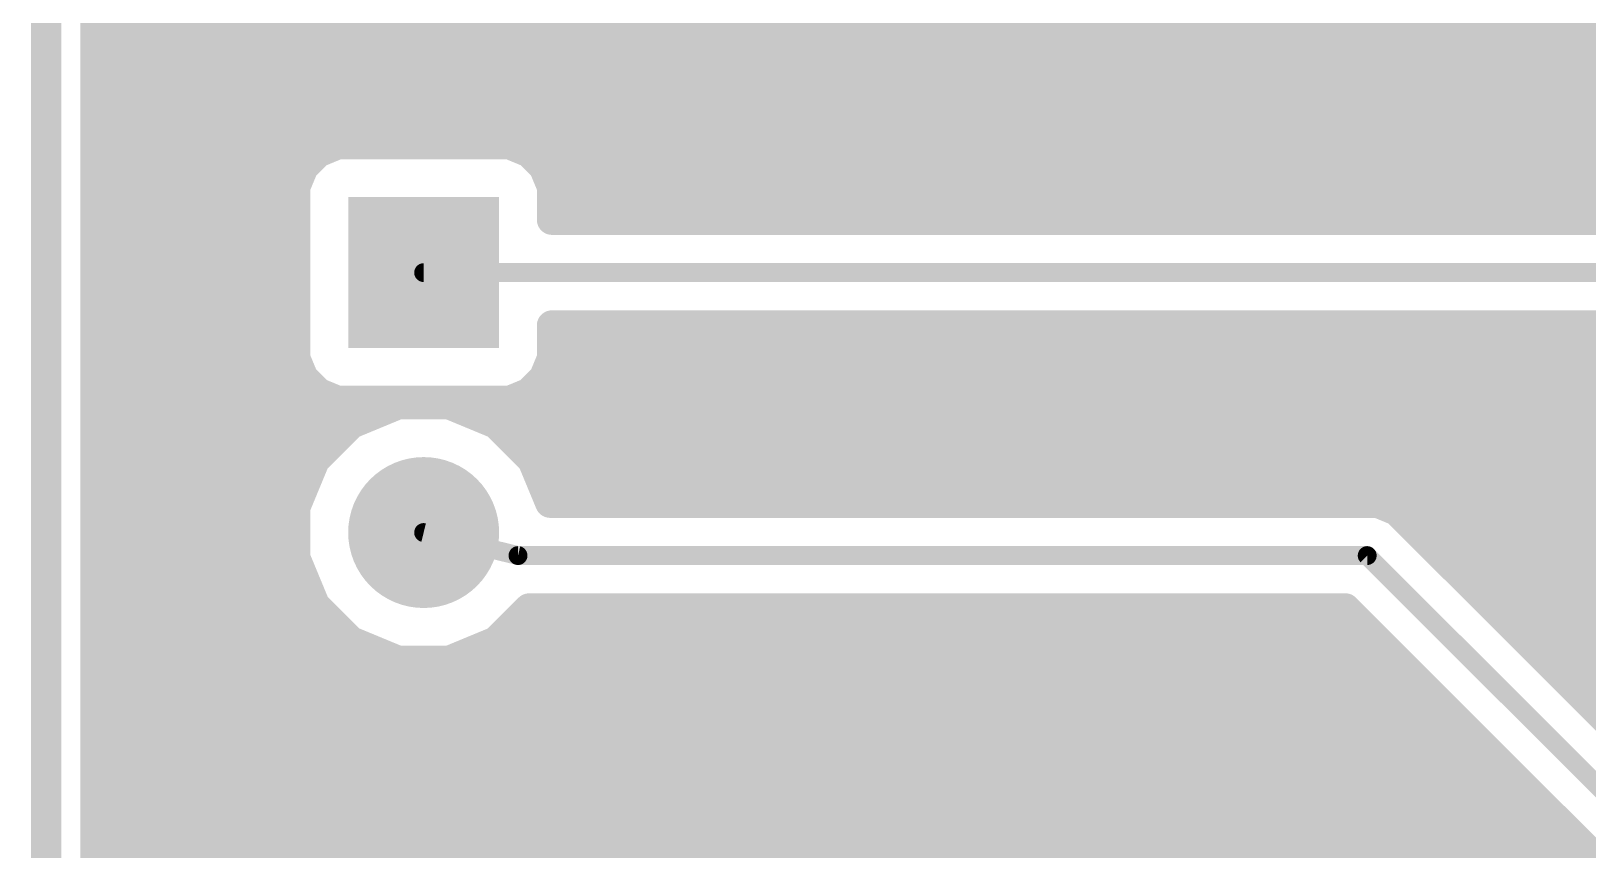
# Model space of a CAD drawing. Extents: x -0.2 to 78.9, y -2.7 to 86.6.
# Drawn here: x -0.2 to 20.75, y 58.27 to 69.29 of the extents above; entities that cross this region are included whole.
import ezdxf

# ---------------------------------------------------------------- set-up
doc = ezdxf.new("R2010")
doc.units = 0
for name, color, linetype in [('16', 174, 'CONTINUOUS'), ('17', 94, 'CONTINUOUS'), ('20', 178, 'CONTINUOUS')]:
    doc.layers.add(name, color=color, linetype=linetype)

# ---------------------------------------------------------------- blocks, each defined once
blk = doc.blocks.new('SQUAREP')
blk.add_solid([(-0.5, -0.5), (0.5, -0.5), (-0.5, 0.5), (0.5, 0.5)])
blk = doc.blocks.new('ROUNDP')
at = {"const_width": 0.5}
blk.add_lwpolyline([(0, -0.25, 1), (0, 0.25, 1), (0, -0.25)], format="xyb", dxfattribs=at)

msp = doc.modelspace()

# ---------------------------------------------------------------- linework, layer by layer
at = {"layer": '16'}
for points, const_width in [([(0.6603, -1.8796), (0.6603, 85.6996)], 0.4064), ([(0.6603, 69.4944), (55.7966, 69.4944)], 0.4064), ([(0.6603, 69.088), (55.9768, 69.088)], 0.4064), ([(0.6603, 68.6816), (56.3814, 68.6816)], 0.4064), ([(0.6603, 68.2752), (59.6495, 68.2752)], 0.4064), ([(0.6603, 67.8688), (59.2431, 67.8688)], 0.4064), ([(3.9225, 67.7671), (3.6611, 67.6588)], 0.4064), ([(6.2374, 67.7671), (3.9225, 67.7671)], 0.4064), ([(6.4988, 67.6588), (6.2374, 67.7671)], 0.4064), ([(3.6611, 67.6588), (3.4611, 67.4588)], 0.4064), ([(6.6988, 67.4588), (6.4988, 67.6588)], 0.4064), ([(0.6603, 67.4624), (3.4647, 67.4624)], 0.4064), ([(3.4611, 67.4588), (3.3528, 67.1974)], 0.4064), ([(6.6952, 67.4624), (58.8367, 67.4624)], 0.4064), ([(6.8071, 67.1974), (6.6988, 67.4588)], 0.4064), ([(3.3528, 67.1974), (3.3528, 64.8825)], 0.4064), ([(6.8071, 66.7511), (6.8071, 67.1974)], 0.4064), ([(0.6603, 67.056), (3.3528, 67.056)], 0.4064), ([(6.8071, 67.056), (58.4303, 67.056)], 0.4064), ([(0.6603, 66.6496), (3.3528, 66.6496)], 0.4064), ([(33.1614, 66.7511), (6.8071, 66.7511)], 0.4064), ([(0.6603, 66.2432), (3.3528, 66.2432)], 0.4064), ([(0.6603, 65.8368), (3.3528, 65.8368)], 0.4064), ([(33.02, 66.04), (5.08, 66.04)], 0.254), ([(0.6603, 65.4304), (3.3528, 65.4304)], 0.4064), ([(6.8071, 64.8825), (6.8071, 65.3288)], 0.4064), ([(6.8071, 65.3288), (32.7254, 65.3288)], 0.4064), ([(0.6603, 65.024), (3.3528, 65.024)], 0.4064), ([(6.8071, 65.024), (33.0302, 65.024)], 0.4064), ([(3.3528, 64.8825), (3.4611, 64.6211)], 0.4064), ([(6.6988, 64.6211), (6.8071, 64.8825)], 0.4064), ([(0.6603, 64.6176), (3.4646, 64.6176)], 0.4064), ([(3.4611, 64.6211), (3.6611, 64.4211)], 0.4064), ([(6.4988, 64.4211), (6.6988, 64.6211)], 0.4064), ([(6.6953, 64.6176), (33.4366, 64.6176)], 0.4064), ([(3.6611, 64.4211), (3.9225, 64.3128)], 0.4064), ([(6.2374, 64.3128), (6.4988, 64.4211)], 0.4064), ([(0.6603, 64.2112), (4.6015, 64.2112)], 0.4064), ([(3.9225, 64.3128), (6.2374, 64.3128)], 0.4064), ([(4.7364, 64.2671), (4.1016, 64.0042)], 0.4064), ([(5.4235, 64.2671), (4.7364, 64.2671)], 0.4064), ([(6.0583, 64.0042), (5.4235, 64.2671)], 0.4064), ([(5.5585, 64.2112), (33.843, 64.2112)], 0.4064), ([(4.1016, 64.0042), (3.6157, 63.5183)], 0.4064), ([(6.5442, 63.5183), (6.0583, 64.0042)], 0.4064), ([(0.6603, 63.8048), (3.9022, 63.8048)], 0.4064), ([(6.2577, 63.8048), (34.1376, 63.8048)], 0.4064), ([(3.6157, 63.5183), (3.3528, 62.8835)], 0.4064), ([(6.7832, 62.9411), (6.5442, 63.5183)], 0.4064), ([(0.6603, 63.3984), (3.5661, 63.3984)], 0.4064), ([(6.5939, 63.3984), (34.1376, 63.3984)], 0.4064), ([(0.6603, 62.992), (3.3978, 62.992)], 0.4064), ([(3.3528, 62.8835), (3.3528, 62.1964)], 0.4064), ([(6.7622, 62.992), (34.1376, 62.992)], 0.4064), ([(17.6385, 62.9411), (6.7832, 62.9411)], 0.4064), ([(17.9214, 62.9411), (17.6385, 62.9411)], 0.4064), ([(18.1828, 62.8328), (17.9214, 62.9411)], 0.4064), ([(30.7745, 50.2411), (18.1828, 62.8328)], 0.4064), ([(0.6603, 62.5856), (3.3528, 62.5856)], 0.4064), ([(5.08, 62.54), (6.35, 62.23)], 0.254), ([(18.43, 62.5856), (34.1376, 62.5856)], 0.4064), ([(0.6603, 62.1792), (3.3599, 62.1792)], 0.4064), ([(3.3528, 62.1964), (3.6157, 61.5616)], 0.4064), ([(6.35, 62.23), (17.78, 62.23)], 0.254), ([(17.78, 62.23), (30.48, 49.53)], 0.254), ([(18.8364, 62.1792), (34.2728, 62.1792)], 0.4064), ([(0.6603, 61.7728), (3.5282, 61.7728)], 0.4064), ([(19.2428, 61.7728), (34.5643, 61.7728)], 0.4064), ([(3.6157, 61.5616), (4.1016, 61.0757)], 0.4064), ([(6.0583, 61.0757), (6.5013, 61.5188)], 0.4064), ([(6.5013, 61.5188), (17.4854, 61.5188)], 0.4064), ([(17.4854, 61.5188), (29.8771, 49.1271)], 0.4064), ([(0.6603, 61.3664), (3.8109, 61.3664)], 0.4064), ([(6.3489, 61.3664), (17.6378, 61.3664)], 0.4064), ([(19.6492, 61.3664), (35.277, 61.3664)], 0.4064), ([(4.1016, 61.0757), (4.7364, 60.8128)], 0.4064), ([(5.4235, 60.8128), (6.0583, 61.0757)], 0.4064), ([(0.6603, 60.96), (4.3809, 60.96)], 0.4064), ([(4.7364, 60.8128), (5.4235, 60.8128)], 0.4064), ([(5.7789, 60.96), (18.0442, 60.96)], 0.4064), ([(20.0556, 60.96), (37.0942, 60.96)], 0.4064), ([(0.6603, 60.5536), (18.4506, 60.5536)], 0.4064), ([(20.462, 60.5536), (37.5006, 60.5536)], 0.4064), ([(0.6603, 60.1472), (18.857, 60.1472)], 0.4064), ([(20.8684, 60.1472), (57.7088, 60.1472)], 0.4064), ([(0.6603, 59.7408), (19.2634, 59.7408)], 0.4064), ([(0.6603, 59.3344), (19.6698, 59.3344)], 0.4064), ([(0.6603, 58.928), (20.0762, 58.928)], 0.4064), ([(0.6603, 58.5216), (20.4826, 58.5216)], 0.4064), ([(0.6603, 58.1152), (20.889, 58.1152)], 0.4064)]:
    msp.add_lwpolyline(points, dxfattribs=dict(at, const_width=const_width))
for points, const_width in [([(0.6603, 69.596, 1), (0.6603, 69.3928)], 0.2032), ([(0.6603, 69.1896, 1), (0.6603, 68.9864)], 0.2032), ([(0.6603, 68.7832, 1), (0.6603, 68.58)], 0.2032), ([(0.6603, 68.3768, 1), (0.6603, 68.1736)], 0.2032), ([(0.6603, 67.9704, 1), (0.6603, 67.7672)], 0.2032), ([(3.9225, 67.8687, 1), (3.9225, 67.6655)], 0.2032), ([(3.9614, 67.6732, 1), (3.8836, 67.861)], 0.2032), ([(6.2763, 67.861, 1), (6.1985, 67.6732)], 0.2032), ([(6.2374, 67.6655, 1), (6.2374, 67.8687)], 0.2032), ([(3.6222, 67.7527, 1), (3.7, 67.5649)], 0.2032), ([(3.7329, 67.587, 1), (3.5893, 67.7306)], 0.2032), ([(6.5706, 67.7306, 1), (6.427, 67.587)], 0.2032), ([(6.4599, 67.5649, 1), (6.5377, 67.7527)], 0.2032), ([(0.6603, 67.564, 1), (0.6603, 67.3608)], 0.2032), ([(3.3893, 67.5306, 1), (3.5329, 67.387)], 0.2032), ([(3.555, 67.4199, 1), (3.3672, 67.4977)], 0.2032), ([(3.4647, 67.3608, 1), (3.4647, 67.564)], 0.2032), ([(6.6952, 67.564, 1), (6.6952, 67.3608)], 0.2032), ([(6.7927, 67.4977, 1), (6.6049, 67.4199)], 0.2032), ([(6.627, 67.387, 1), (6.7706, 67.5306)], 0.2032), ([(3.4544, 67.1974, 1), (3.2512, 67.1974)], 0.2032), ([(3.2589, 67.2363, 1), (3.4467, 67.1585)], 0.2032), ([(6.9087, 67.1974, 1), (6.7055, 67.1974)], 0.2032), ([(6.7132, 67.1585, 1), (6.901, 67.2363)], 0.2032), ([(0.6603, 67.1576, 1), (0.6603, 66.9544)], 0.2032), ([(3.3528, 66.9544, 1), (3.3528, 67.1576)], 0.2032), ([(6.8071, 67.1576, 1), (6.8071, 66.9544)], 0.2032), ([(0.6603, 66.7512, 1), (0.6603, 66.548)], 0.2032), ([(3.3528, 66.548, 1), (3.3528, 66.7512)], 0.2032), ([(6.8071, 66.8527, 1), (6.8071, 66.6495)], 0.2032), ([(6.7055, 66.7511, 1), (6.9087, 66.7511)], 0.2032), ([(0.6603, 66.3448, 1), (0.6603, 66.1416)], 0.2032), ([(3.3528, 66.1416, 1), (3.3528, 66.3448)], 0.2032), ([(0.6603, 65.9384, 1), (0.6603, 65.7352)], 0.2032), ([(3.3528, 65.7352, 1), (3.3528, 65.9384)], 0.2032), ([(5.08, 66.1035, 1), (5.08, 65.9765)], 0.127), ([(0.6603, 65.532, 1), (0.6603, 65.3288)], 0.2032), ([(3.3528, 65.3288, 1), (3.3528, 65.532)], 0.2032), ([(6.9087, 65.3288, 1), (6.7055, 65.3288)], 0.2032), ([(6.8071, 65.4304, 1), (6.8071, 65.2272)], 0.2032), ([(0.6603, 65.1256, 1), (0.6603, 64.9224)], 0.2032), ([(3.3528, 64.9224, 1), (3.3528, 65.1256)], 0.2032), ([(6.8071, 65.1256, 1), (6.8071, 64.9224)], 0.2032), ([(3.4467, 64.9214, 1), (3.2589, 64.8436)], 0.2032), ([(3.2512, 64.8825, 1), (3.4544, 64.8825)], 0.2032), ([(6.7055, 64.8825, 1), (6.9087, 64.8825)], 0.2032), ([(6.901, 64.8436, 1), (6.7132, 64.9214)], 0.2032), ([(0.6603, 64.7192, 1), (0.6603, 64.516)], 0.2032), ([(3.5329, 64.6929, 1), (3.3893, 64.5493)], 0.2032), ([(3.3672, 64.5822, 1), (3.555, 64.66)], 0.2032), ([(3.4646, 64.516, 1), (3.4646, 64.7192)], 0.2032), ([(6.6953, 64.7192, 1), (6.6953, 64.516)], 0.2032), ([(6.6049, 64.66, 1), (6.7927, 64.5822)], 0.2032), ([(6.7706, 64.5493, 1), (6.627, 64.6929)], 0.2032), ([(3.7, 64.515, 1), (3.6222, 64.3272)], 0.2032), ([(3.5893, 64.3493, 1), (3.7329, 64.4929)], 0.2032), ([(6.427, 64.4929, 1), (6.5706, 64.3493)], 0.2032), ([(6.5377, 64.3272, 1), (6.4599, 64.515)], 0.2032), ([(0.6603, 64.3128, 1), (0.6603, 64.1096)], 0.2032), ([(3.9225, 64.4144, 1), (3.9225, 64.2112)], 0.2032), ([(3.8836, 64.2189, 1), (3.9614, 64.4067)], 0.2032), ([(4.6015, 64.1096, 1), (4.6015, 64.3128)], 0.2032), ([(4.7364, 64.3687, 1), (4.7364, 64.1655)], 0.2032), ([(4.7753, 64.1732, 1), (4.6975, 64.361)], 0.2032), ([(5.4624, 64.361, 1), (5.3846, 64.1732)], 0.2032), ([(5.4235, 64.1655, 1), (5.4235, 64.3687)], 0.2032), ([(5.5585, 64.3128, 1), (5.5585, 64.1096)], 0.2032), ([(6.1985, 64.4067, 1), (6.2763, 64.2189)], 0.2032), ([(6.2374, 64.2112, 1), (6.2374, 64.4144)], 0.2032), ([(4.0627, 64.0981, 1), (4.1405, 63.9103)], 0.2032), ([(4.1734, 63.9324, 1), (4.0298, 64.076)], 0.2032), ([(6.1301, 64.076, 1), (5.9865, 63.9324)], 0.2032), ([(6.0194, 63.9103, 1), (6.0972, 64.0981)], 0.2032), ([(0.6603, 63.9064, 1), (0.6603, 63.7032)], 0.2032), ([(3.9022, 63.7032, 1), (3.9022, 63.9064)], 0.2032), ([(6.2577, 63.9064, 1), (6.2577, 63.7032)], 0.2032), ([(3.7096, 63.4794, 1), (3.5218, 63.5572)], 0.2032), ([(6.6381, 63.5572, 1), (6.4503, 63.4794)], 0.2032), ([(0.6603, 63.5, 1), (0.6603, 63.2968)], 0.2032), ([(3.5439, 63.5901, 1), (3.6875, 63.4465)], 0.2032), ([(3.5661, 63.2968, 1), (3.5661, 63.5)], 0.2032), ([(6.4724, 63.4465, 1), (6.616, 63.5901)], 0.2032), ([(6.5939, 63.5, 1), (6.5939, 63.2968)], 0.2032), ([(0.6603, 63.0936, 1), (0.6603, 62.8904)], 0.2032), ([(3.4544, 62.8835, 1), (3.2512, 62.8835)], 0.2032), ([(3.3978, 62.8904, 1), (3.3978, 63.0936)], 0.2032), ([(6.7622, 63.0936, 1), (6.7622, 62.8904)], 0.2032), ([(6.7832, 63.0427, 1), (6.7832, 62.8395)], 0.2032), ([(6.6893, 62.9022, 1), (6.8771, 62.98)], 0.2032), ([(17.6385, 63.0427, 1), (17.6385, 62.8395)], 0.2032), ([(17.6385, 62.8395, 1), (17.6385, 63.0427)], 0.2032), ([(17.9603, 63.035, 1), (17.8825, 62.8472)], 0.2032), ([(17.9214, 62.8395, 1), (17.9214, 63.0427)], 0.2032), ([(3.2589, 62.9224, 1), (3.4467, 62.8446)], 0.2032), ([(18.2546, 62.9046, 1), (18.111, 62.761)], 0.2032), ([(18.1439, 62.7389, 1), (18.2217, 62.9267)], 0.2032), ([(0.6603, 62.6872, 1), (0.6603, 62.484)], 0.2032), ([(3.3528, 62.484, 1), (3.3528, 62.6872)], 0.2032), ([(5.0951, 62.6017, 1), (5.0649, 62.4783)], 0.127), ([(18.43, 62.6872, 1), (18.43, 62.484)], 0.2032), ([(0.6603, 62.2808, 1), (0.6603, 62.0776)], 0.2032), ([(3.4467, 62.2353, 1), (3.2589, 62.1575)], 0.2032), ([(3.2512, 62.1964, 1), (3.4544, 62.1964)], 0.2032), ([(3.3599, 62.0776, 1), (3.3599, 62.2808)], 0.2032), ([(6.35, 62.2935, 1), (6.35, 62.1665)], 0.127), ([(6.3349, 62.1683, 1), (6.3651, 62.2917)], 0.127), ([(17.8249, 62.2749, 1), (17.7351, 62.1851)], 0.127), ([(17.78, 62.1665, 1), (17.78, 62.2935)], 0.127), ([(18.8364, 62.2808, 1), (18.8364, 62.0776)], 0.2032), ([(0.6603, 61.8744, 1), (0.6603, 61.6712)], 0.2032), ([(3.5282, 61.6712, 1), (3.5282, 61.8744)], 0.2032), ([(19.2428, 61.8744, 1), (19.2428, 61.6712)], 0.2032), ([(3.6875, 61.6334, 1), (3.5439, 61.4898)], 0.2032), ([(3.5218, 61.5227, 1), (3.7096, 61.6005)], 0.2032), ([(6.5013, 61.6204, 1), (6.5013, 61.4172)], 0.2032), ([(6.5732, 61.447, 1), (6.4294, 61.5906)], 0.2032), ([(17.5572, 61.5906, 1), (17.4136, 61.447)], 0.2032), ([(17.4854, 61.4172, 1), (17.4854, 61.6204)], 0.2032), ([(0.6603, 61.468, 1), (0.6603, 61.2648)], 0.2032), ([(3.8109, 61.2648, 1), (3.8109, 61.468)], 0.2032), ([(6.3489, 61.468, 1), (6.3489, 61.2648)], 0.2032), ([(17.6378, 61.2648, 1), (17.6378, 61.468)], 0.2032), ([(19.6492, 61.468, 1), (19.6492, 61.2648)], 0.2032), ([(4.1405, 61.1696, 1), (4.0627, 60.9818)], 0.2032), ([(4.0298, 61.0039, 1), (4.1734, 61.1475)], 0.2032), ([(5.9864, 61.1475, 1), (6.1302, 61.0039)], 0.2032), ([(6.0972, 60.9818, 1), (6.0194, 61.1696)], 0.2032), ([(0.6603, 61.0616, 1), (0.6603, 60.8584)], 0.2032), ([(4.3809, 60.8584, 1), (4.3809, 61.0616)], 0.2032), ([(4.7364, 60.9144, 1), (4.7364, 60.7112)], 0.2032), ([(4.6975, 60.7189, 1), (4.7753, 60.9067)], 0.2032), ([(5.3846, 60.9067, 1), (5.4624, 60.7189)], 0.2032), ([(5.4235, 60.7112, 1), (5.4235, 60.9144)], 0.2032), ([(5.7789, 61.0616, 1), (5.7789, 60.8584)], 0.2032), ([(18.0442, 60.8584, 1), (18.0442, 61.0616)], 0.2032), ([(20.0556, 61.0616, 1), (20.0556, 60.8584)], 0.2032), ([(0.6603, 60.6552, 1), (0.6603, 60.452)], 0.2032), ([(18.4506, 60.452, 1), (18.4506, 60.6552)], 0.2032), ([(20.462, 60.6552, 1), (20.462, 60.452)], 0.2032), ([(0.6603, 60.2488, 1), (0.6603, 60.0456)], 0.2032), ([(18.857, 60.0456, 1), (18.857, 60.2488)], 0.2032), ([(20.8684, 60.2488, 1), (20.8684, 60.0456)], 0.2032), ([(0.6603, 59.8424, 1), (0.6603, 59.6392)], 0.2032), ([(19.2634, 59.6392, 1), (19.2634, 59.8424)], 0.2032), ([(0.6603, 59.436, 1), (0.6603, 59.2328)], 0.2032), ([(19.6698, 59.2328, 1), (19.6698, 59.436)], 0.2032), ([(0.6603, 59.0296, 1), (0.6603, 58.8264)], 0.2032), ([(20.0762, 58.8264, 1), (20.0762, 59.0296)], 0.2032), ([(0.6603, 58.6232, 1), (0.6603, 58.42)], 0.2032), ([(20.4826, 58.42, 1), (20.4826, 58.6232)], 0.2032), ([(0.6603, 58.2168, 1), (0.6603, 58.0136)], 0.2032)]:
    msp.add_lwpolyline(points, format="xyb", dxfattribs=dict(at, const_width=const_width))
at = {"layer": '20', "const_width": 0.4064}
msp.add_lwpolyline([(0, -2.54), (0, 86.36)], dxfattribs=at)

# ---------------------------------------------------------------- block references
at = {"layer": '17', "xscale": 2.032, "yscale": 2.032, "rotation": 270}
for name, p in [('SQUAREP', (5.08, 66.04)), ('ROUNDP', (5.08, 62.54))]:
    msp.add_blockref(name, p, dxfattribs=at)

doc.saveas('drawing.dxf')
